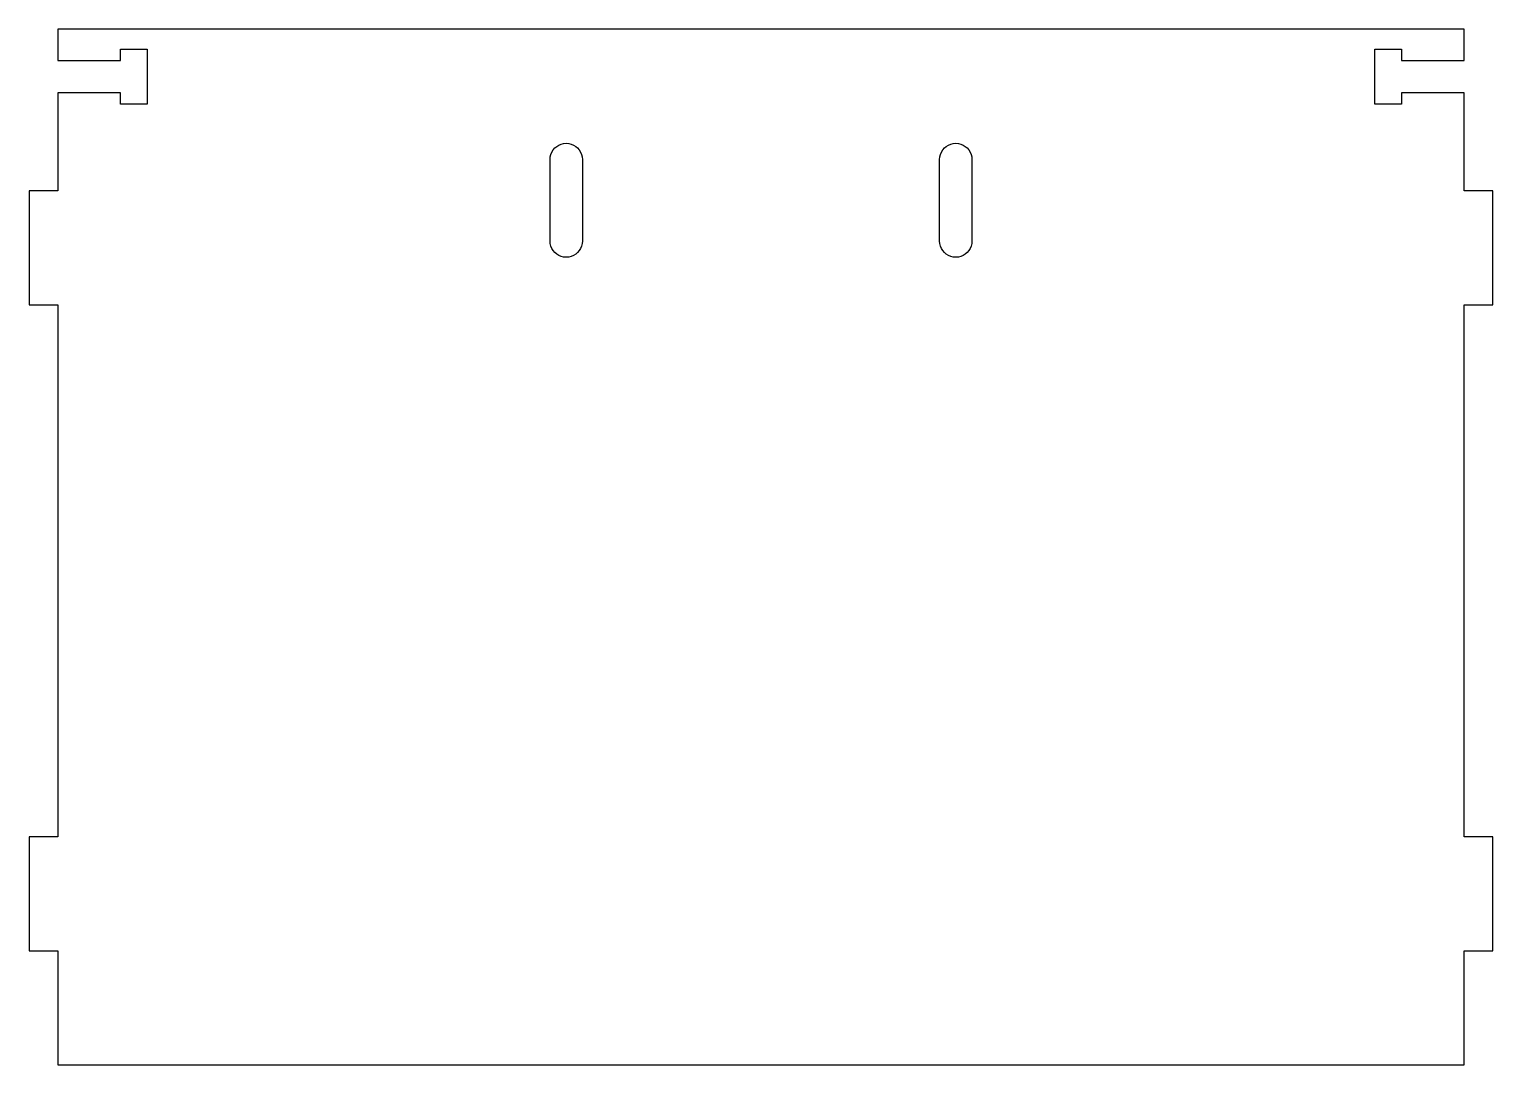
# Model space of a CAD drawing. Header units: metres. Extents: x 1 to 155, y 0 to 109.
import ezdxf

# ---------------------------------------------------------------- set-up
doc = ezdxf.new("R2010")
doc.units = ezdxf.units.M

msp = doc.modelspace()

# ---------------------------------------------------------------- linework, layer by layer
for p, q in [((152, 109), (4, 109)), ((4, 109), (4, 105.7)), ((152, 105.7), (152, 109)), ((10.6, 105.7), (10.6, 106.9)), ((10.6, 106.9), (13.4, 106.9)), ((13.4, 106.9), (13.4, 101.1)), ((142.6, 101.1), (142.6, 106.9)), ((142.6, 106.9), (145.4, 106.9)), ((145.4, 106.9), (145.4, 105.7)), ((4, 105.7), (10.6, 105.7)), ((145.4, 105.7), (152, 105.7)), ((10.6, 102.3), (4, 102.3)), ((4, 102.3), (4, 92)), ((10.6, 101.1), (10.6, 102.3)), ((152, 102.3), (145.4, 102.3)), ((145.4, 102.3), (145.4, 101.1)), ((152, 92), (152, 102.3)), ((13.4, 101.1), (10.6, 101.1)), ((145.4, 101.1), (142.6, 101.1)), ((55.8, 95.3), (55.8209, 95.5659)), ((55.8209, 95.5659), (55.8832, 95.8253)), ((55.8832, 95.8253), (55.9853, 96.0718)), ((55.9853, 96.0718), (56.1247, 96.2992)), ((56.1247, 96.2992), (56.2979, 96.5021)), ((56.2979, 96.5021), (56.5008, 96.6753)), ((56.5008, 96.6753), (56.7282, 96.8147)), ((56.7282, 96.8147), (56.9747, 96.9168)), ((56.9747, 96.9168), (57.2341, 96.9791)), ((57.2341, 96.9791), (57.5, 97)), ((57.5, 97), (57.7659, 96.9791)), ((57.7659, 96.9791), (58.0253, 96.9168)), ((58.0253, 96.9168), (58.2718, 96.8147)), ((58.2718, 96.8147), (58.4992, 96.6753)), ((58.4992, 96.6753), (58.7021, 96.5021)), ((58.7021, 96.5021), (58.8753, 96.2992)), ((58.8753, 96.2992), (59.0147, 96.0718)), ((59.0147, 96.0718), (59.1168, 95.8253)), ((59.1168, 95.8253), (59.1791, 95.5659)), ((59.1791, 95.5659), (59.2, 95.3)), ((96.8, 95.3), (96.8209, 95.5659)), ((96.8209, 95.5659), (96.8832, 95.8253)), ((96.8832, 95.8253), (96.9853, 96.0718)), ((96.9853, 96.0718), (97.1247, 96.2992)), ((97.1247, 96.2992), (97.2979, 96.5021)), ((97.2979, 96.5021), (97.5008, 96.6753)), ((97.5008, 96.6753), (97.7282, 96.8147)), ((97.7282, 96.8147), (97.9747, 96.9168)), ((97.9747, 96.9168), (98.2341, 96.9791)), ((98.2341, 96.9791), (98.5, 97)), ((98.5, 97), (98.7659, 96.9791)), ((98.7659, 96.9791), (99.0253, 96.9168)), ((99.0253, 96.9168), (99.2718, 96.8147)), ((99.2718, 96.8147), (99.4992, 96.6753)), ((99.4992, 96.6753), (99.7021, 96.5021)), ((99.7021, 96.5021), (99.8753, 96.2992)), ((99.8753, 96.2992), (100.015, 96.0718)), ((100.015, 96.0718), (100.117, 95.8253)), ((100.117, 95.8253), (100.179, 95.5659)), ((100.179, 95.5659), (100.2, 95.3)), ((55.8, 86.7), (55.8, 95.3)), ((59.2, 95.3), (59.2, 86.7)), ((96.8, 86.7), (96.8, 95.3)), ((100.2, 95.3), (100.2, 86.7)), ((4, 92), (1, 92)), ((1, 92), (1, 80)), ((155, 92), (152, 92)), ((155, 80), (155, 92)), ((55.8209, 86.4341), (55.8, 86.7)), ((55.8832, 86.1747), (55.8209, 86.4341)), ((59.1791, 86.4341), (59.1168, 86.1747)), ((59.2, 86.7), (59.1791, 86.4341)), ((96.8209, 86.4341), (96.8, 86.7)), ((96.8832, 86.1747), (96.8209, 86.4341)), ((100.179, 86.4341), (100.117, 86.1747)), ((100.2, 86.7), (100.179, 86.4341)), ((55.9853, 85.9282), (55.8832, 86.1747)), ((56.1247, 85.7008), (55.9853, 85.9282)), ((56.2979, 85.4979), (56.1247, 85.7008)), ((56.5008, 85.3247), (56.2979, 85.4979)), ((56.7282, 85.1853), (56.5008, 85.3247)), ((56.9747, 85.0832), (56.7282, 85.1853)), ((57.2341, 85.0209), (56.9747, 85.0832)), ((57.5, 85), (57.2341, 85.0209)), ((57.7659, 85.0209), (57.5, 85)), ((58.0253, 85.0832), (57.7659, 85.0209)), ((58.2718, 85.1853), (58.0253, 85.0832)), ((58.4992, 85.3247), (58.2718, 85.1853)), ((58.7021, 85.4979), (58.4992, 85.3247)), ((58.8753, 85.7008), (58.7021, 85.4979)), ((59.0147, 85.9282), (58.8753, 85.7008)), ((59.1168, 86.1747), (59.0147, 85.9282)), ((96.9853, 85.9282), (96.8832, 86.1747)), ((97.1247, 85.7008), (96.9853, 85.9282)), ((97.2979, 85.4979), (97.1247, 85.7008)), ((97.5008, 85.3247), (97.2979, 85.4979)), ((97.7282, 85.1853), (97.5008, 85.3247)), ((97.9747, 85.0832), (97.7282, 85.1853)), ((98.2341, 85.0209), (97.9747, 85.0832)), ((98.5, 85), (98.2341, 85.0209)), ((98.7659, 85.0209), (98.5, 85)), ((99.0253, 85.0832), (98.7659, 85.0209)), ((99.2718, 85.1853), (99.0253, 85.0832)), ((99.4992, 85.3247), (99.2718, 85.1853)), ((99.7021, 85.4979), (99.4992, 85.3247)), ((99.8753, 85.7008), (99.7021, 85.4979)), ((100.015, 85.9282), (99.8753, 85.7008)), ((100.117, 86.1747), (100.015, 85.9282)), ((1, 80), (4, 80)), ((4, 80), (4, 24)), ((152, 24), (152, 80)), ((152, 80), (155, 80)), ((4, 24), (1, 24)), ((1, 24), (1, 12)), ((155, 24), (152, 24)), ((155, 12), (155, 24)), ((1, 12), (4, 12)), ((4, 12), (4, 0)), ((152, 12), (155, 12)), ((152, 0), (152, 12)), ((4, 0), (152, 0))]:
    msp.add_line(p, q)

doc.saveas('drawing.dxf')
